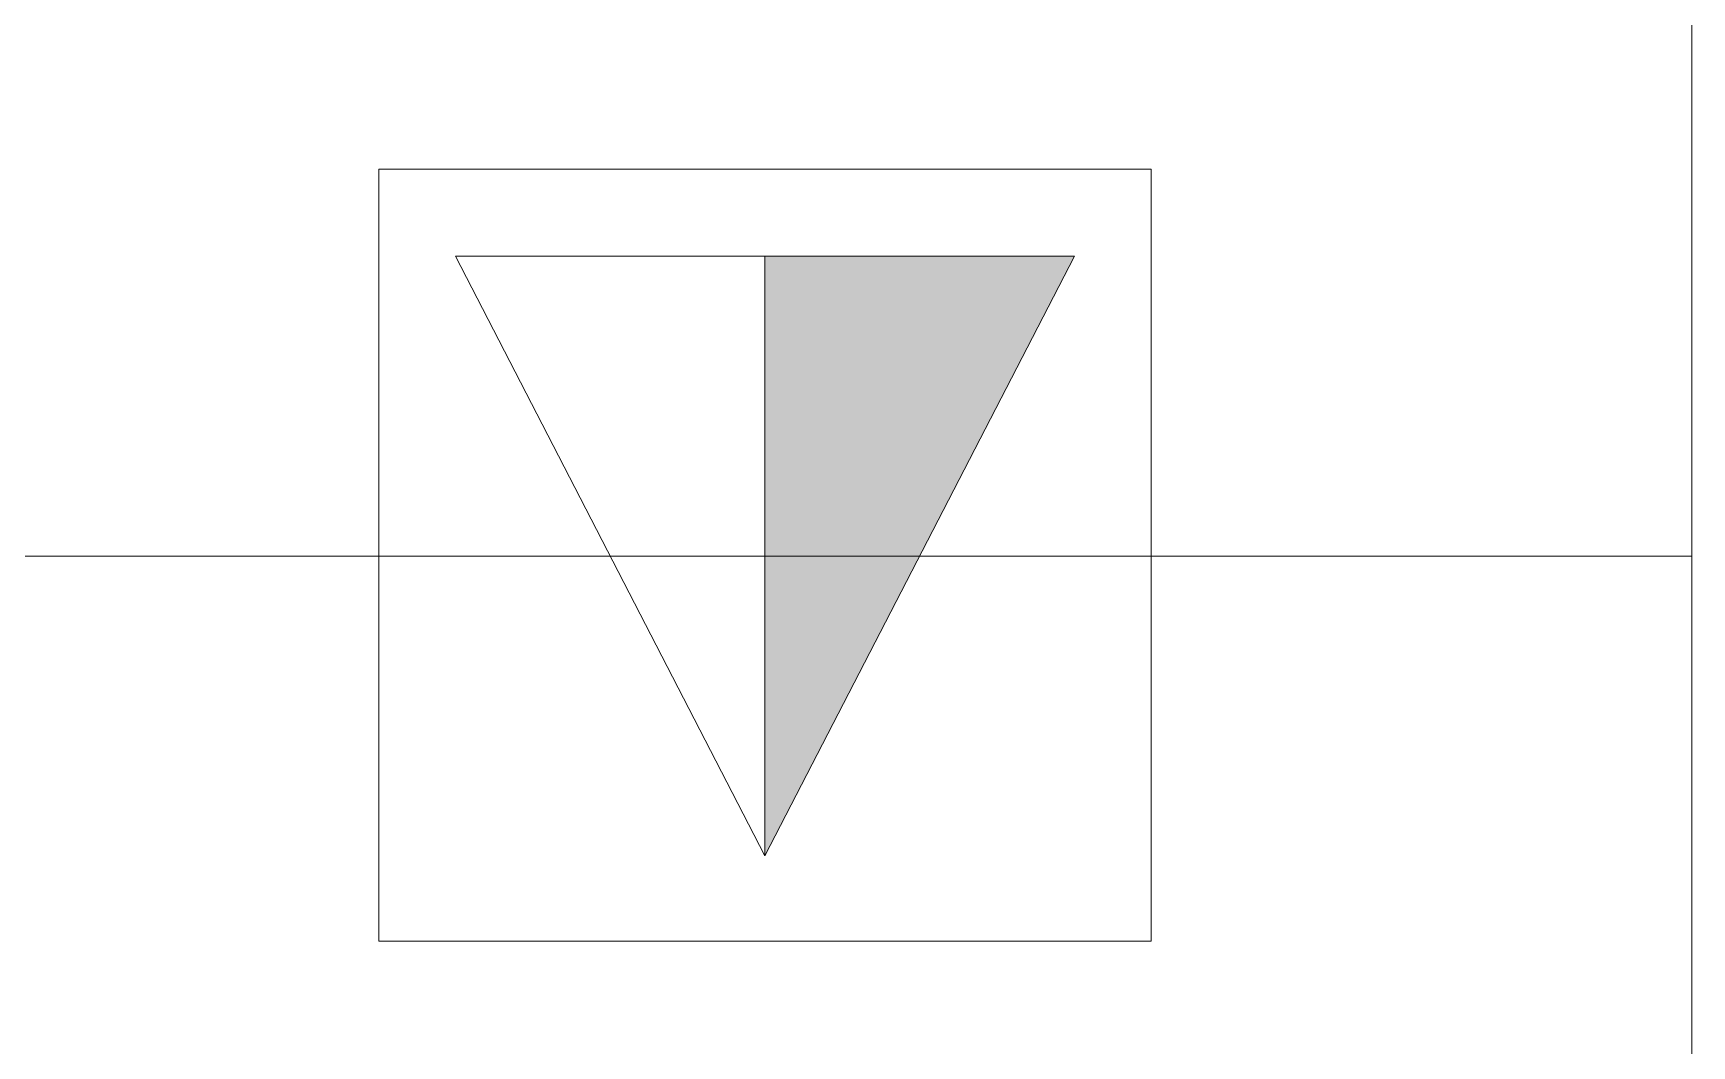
# Model space of a CAD drawing. Header units: inches. Extents: x -897 to 1409, y -1054 to 924.
# Drawn here: x 440.59 to 471.72, y 741.47 to 760.47 of the extents above; entities that cross this region are included whole.
import ezdxf

# ---------------------------------------------------------------- set-up
doc = ezdxf.new("R2010")
doc.units = ezdxf.units.IN
doc.header["$MEASUREMENT"] = 0
doc.layers.add('A-ANNO-NOTE', color=131, linetype='Continuous', lineweight=9)
doc.layers.add('A-GENM', color=13, linetype='Continuous', lineweight=9)

# ---------------------------------------------------------------- blocks, each defined once
blk = doc.blocks.new('Generic Model Adjustable Table - Default-1794301-7TH FLOOR TELECOM PLAN')
at = {"layer": 'A-GENM', "color": 53}
for p, q in [((36, 18), (-36, 18)), ((-36, 18), (-36, -18))]:
    blk.add_line(p, q, dxfattribs=at)
blk = doc.blocks.new('Generic Model Adjustable Table - Default-V88-7TH FLOOR TELECOM PLAN')
at = {"layer": 'A-GENM', "color": 53}
for p, q in [((9, 18), (-9, 18)), ((9, -18), (9, 18))]:
    blk.add_line(p, q, dxfattribs=at)

msp = doc.modelspace()

# ---------------------------------------------------------------- hatches: boundary and pattern name
at = {"layer": 'A-ANNO-NOTE'}
msp.add_hatch(color=256, dxfattribs=at).paths.add_polyline_path([(454.322, 745.037), (454.322, 756.287), (460.129, 756.287)], flags=0)

# ---------------------------------------------------------------- linework, layer by layer
for p, q in [((447.076, 757.92), (447.076, 743.432)), ((461.569, 757.92), (447.076, 757.92)), ((461.569, 757.92), (461.569, 743.432)), ((454.322, 745.037), (454.322, 756.287)), ((454.322, 756.287), (460.129, 756.287)), ((460.129, 756.287), (454.322, 745.037)), ((454.322, 756.287), (454.322, 745.037)), ((447.076, 743.432), (461.569, 743.432))]:
    msp.add_line(p, q, dxfattribs=at)
at = {"layer": 'A-ANNO-NOTE', "lineweight": 20}
for p, q in [((448.516, 756.287), (460.129, 756.287)), ((454.322, 745.037), (448.516, 756.287)), ((460.129, 756.287), (454.322, 745.037))]:
    msp.add_line(p, q, dxfattribs=at)

# ---------------------------------------------------------------- block references
at = {"color": 53, "lineweight": 9, "rotation": 270}
for name, p in [('Generic Model Adjustable Table - Default-V88-7TH FLOOR TELECOM PLAN', (453.715, 759.662)), ('Generic Model Adjustable Table - Default-1794301-7TH FLOOR TELECOM PLAN', (453.715, 714.662))]:
    msp.add_blockref(name, p, dxfattribs=at)

doc.saveas('drawing.dxf')
